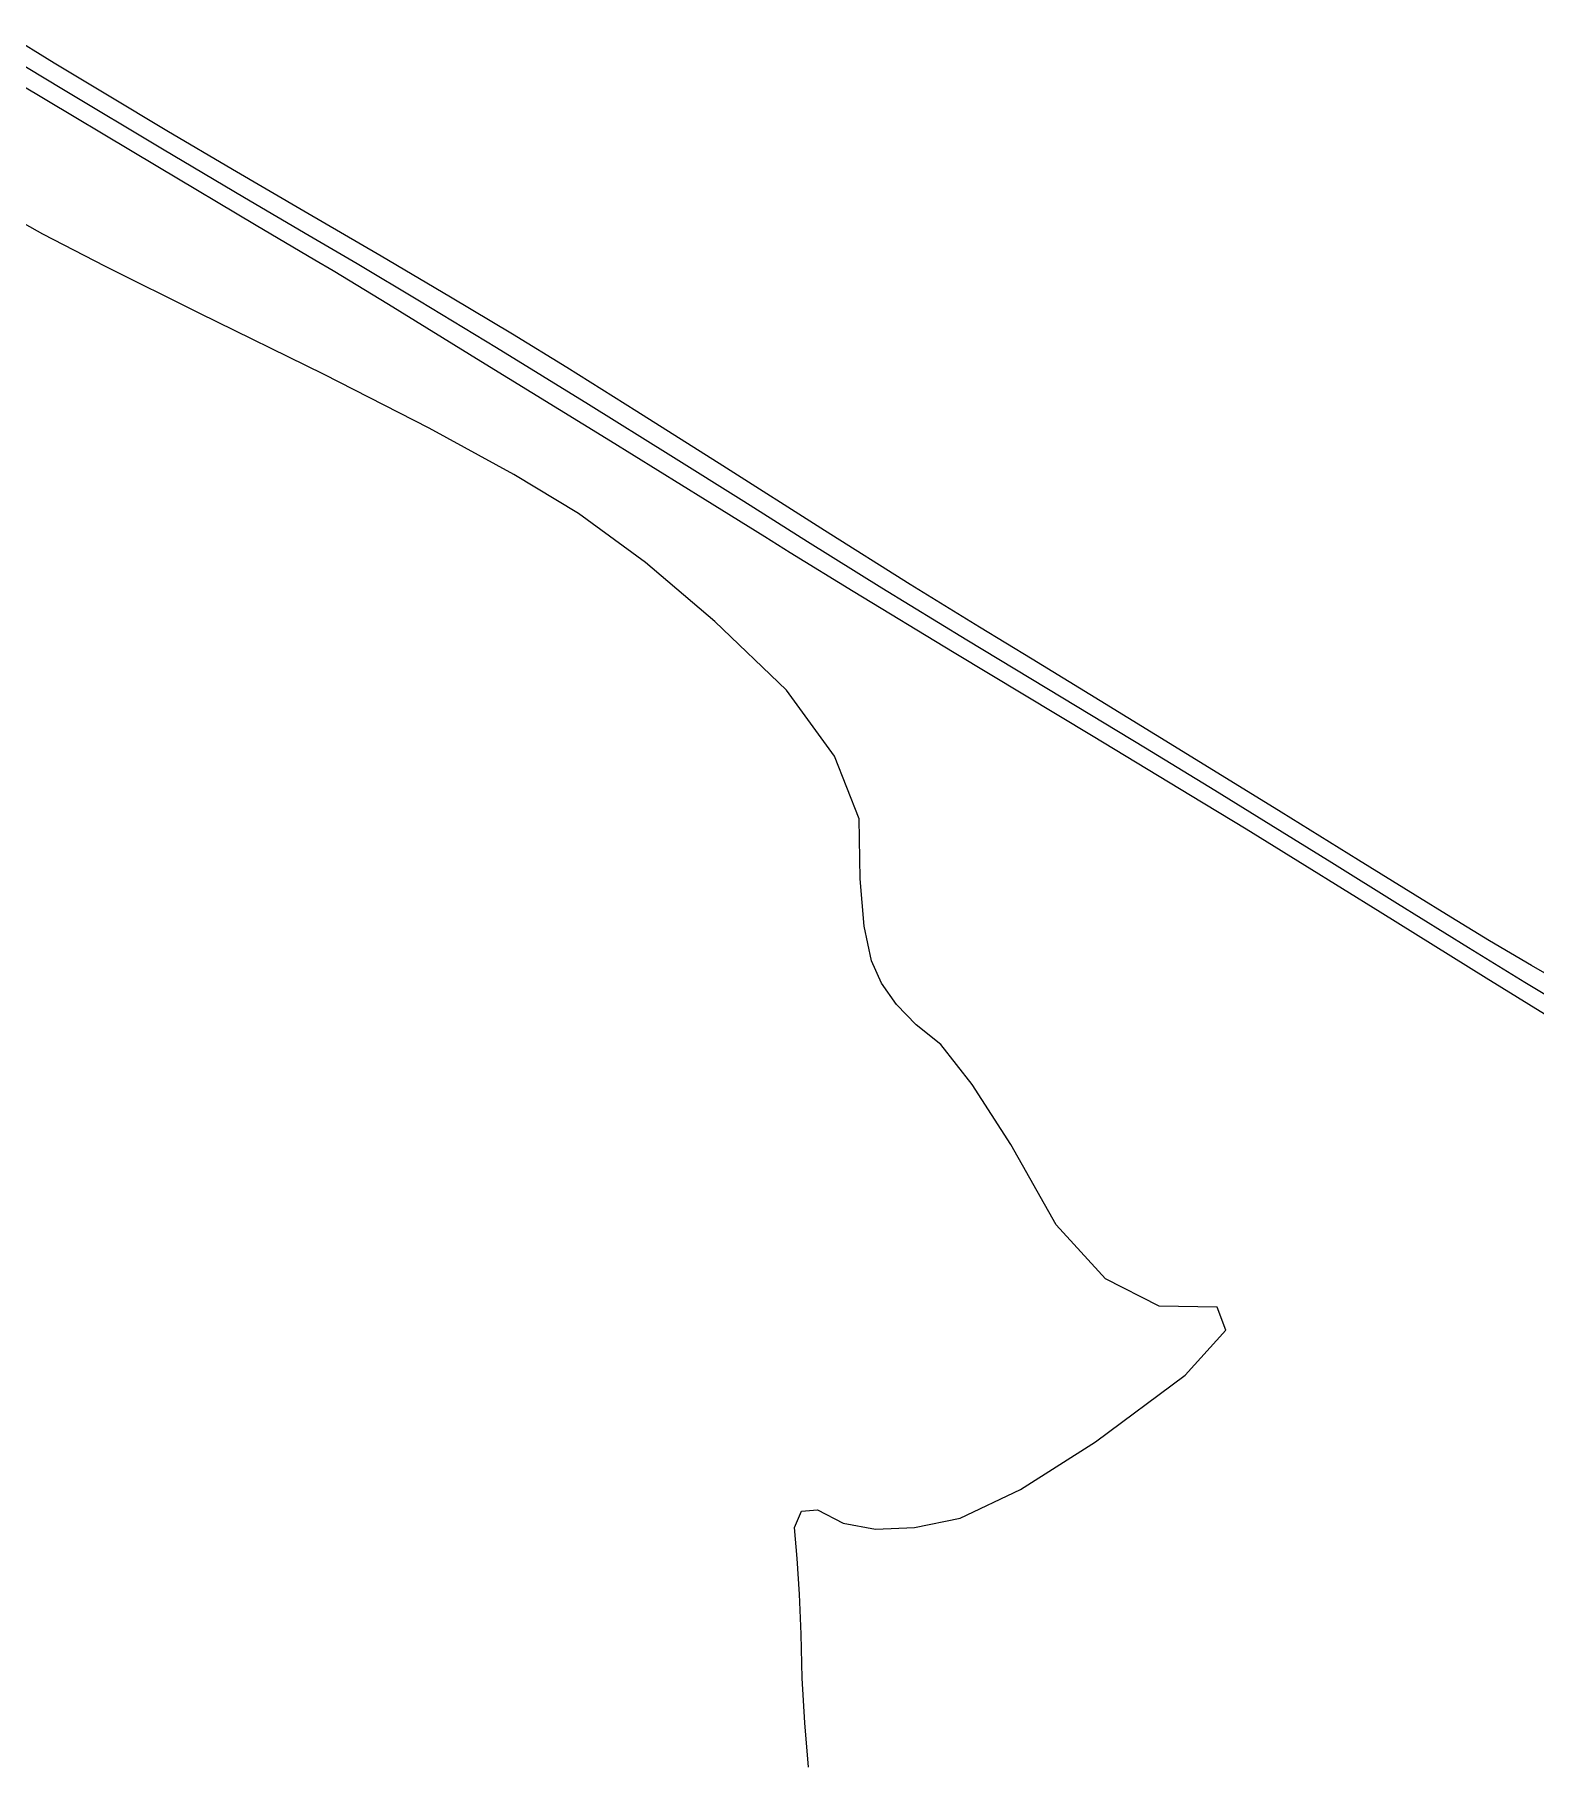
# Model space of a CAD drawing. Header units: inches. Extents: x 1337389 to 1347141, y 407035 to 414577.
# Drawn here: x 1339483 to 1339961, y 409581 to 410132 of the extents above; entities that cross this region are included whole.
import ezdxf

# ---------------------------------------------------------------- set-up
doc = ezdxf.new("R2010")
doc.units = ezdxf.units.IN
doc.header["$MEASUREMENT"] = 0
doc.layers.add('Topo', color=7, linetype='Continuous', lineweight=15, true_color=0x459900)

msp = doc.modelspace()

# ---------------------------------------------------------------- linework, layer by layer
at = {"layer": 'Topo'}
for points, elevation in [([(1339973.982, 409827.1189), (1339959.7302, 409835.372), (1339946.4289, 409843.233), (1339934.078, 409850.7021), (1339922.678, 409857.7779), (1339904.6658, 409868.9262), (1339880.042, 409884.145), (1339848.8059, 409903.4371), (1339822.363, 409919.688), (1339800.715, 409932.8991), (1339783.8598, 409943.07), (1339761.802, 409956.7299), (1339734.5429, 409973.877), (1339702.0821, 409994.5118), (1339674.6829, 410011.8169), (1339652.3469, 410025.79), (1339635.073, 410036.432), (1339615.3522, 410048.2801), (1339593.1841, 410061.3351), (1339568.568, 410075.5952), (1339545.8299, 410088.8851), (1339524.969, 410101.204), (1339505.986, 410112.5519), (1339489.0829, 410122.783), (1339474.262, 410131.8961)], 715), ([(1339468.3369, 410128.6018), (1339491.9728, 410114.3961), (1339523.5259, 410095.5331), (1339549.6379, 410080.0168), (1339570.3081, 410067.848), (1339585.5371, 410059.0249), (1339605.446, 410047.1319), (1339630.0359, 410032.17), (1339659.3051, 410014.1379), (1339685.5618, 409997.8289), (1339708.8059, 409983.244), (1339729.0382, 409970.3821), (1339752.7171, 409955.6591), (1339779.8419, 409939.072), (1339810.4141, 409920.624), (1339836.745, 409904.65), (1339858.8329, 409891.1531), (1339876.6809, 409880.1301), (1339896.1119, 409868.106), (1339917.1291, 409855.079), (1339939.729, 409841.05), (1339957.6799, 409830.028), (1339970.9802, 409822.012)], 720), ([(1339477.96, 410116.2388), (1339522.0832, 410089.862), (1339553.4458, 410071.1493), (1339572.0489, 410060.0999), (1339577.8911, 410056.715), (1339595.541, 410045.9851), (1339624.9979, 410027.908), (1339666.2631, 410002.4851), (1339696.4401, 409983.8411), (1339715.531, 409971.975), (1339723.5331, 409966.8879), (1339743.631, 409954.588), (1339775.8249, 409935.0741), (1339820.114, 409908.348), (1339851.126, 409889.613), (1339868.8609, 409878.869), (1339873.319, 409876.1149), (1339887.5589, 409867.2861), (1339911.5789, 409852.3799), (1339945.381, 409831.3989), (1339968.9311, 409816.8232)], 725), ([(1339729.415, 409579.9131), (1339728.227, 409594.118), (1339727.4309, 409608.2591), (1339727.028, 409622.337), (1339726.4809, 409635.04), (1339725.79, 409646.3691), (1339724.9549, 409656.3238), (1339727.1188, 409661.5187), (1339732.2801, 409661.953), (1339740.4399, 409657.6269), (1339750.728, 409655.7379), (1339763.146, 409656.285), (1339777.6941, 409659.2699), (1339796.9219, 409668.3531), (1339820.833, 409683.5349), (1339849.4249, 409704.8169), (1339862.3429, 409719.1199), (1339859.5851, 409726.4451), (1339841.1531, 409726.7919), (1339824.051, 409735.5441), (1339808.2791, 409752.6999), (1339793.8359, 409778.261), (1339781.596, 409797.4001), (1339771.5569, 409810.1179), (1339763.721, 409816.4149), (1339757.42, 409822.96), (1339752.6546, 409829.7521), (1339749.426, 409836.7922), (1339747.1628, 409847.848), (1339745.866, 409862.92), (1339745.5361, 409882.007), (1339737.703, 409902.0419), (1339722.3681, 409923.0239), (1339699.5301, 409944.9528), (1339677.4411, 409963.709), (1339656.101, 409979.293), (1339635.5091, 409991.7029), (1339608.501, 410006.476), (1339575.0741, 410023.613), (1339535.23, 410043.1132), (1339505.3509, 410058.008), (1339485.438, 410068.2991), (1339475.489, 410073.9851)], 730)]:
    msp.add_lwpolyline(points, dxfattribs=dict(at, elevation=elevation))

doc.saveas('drawing.dxf')
